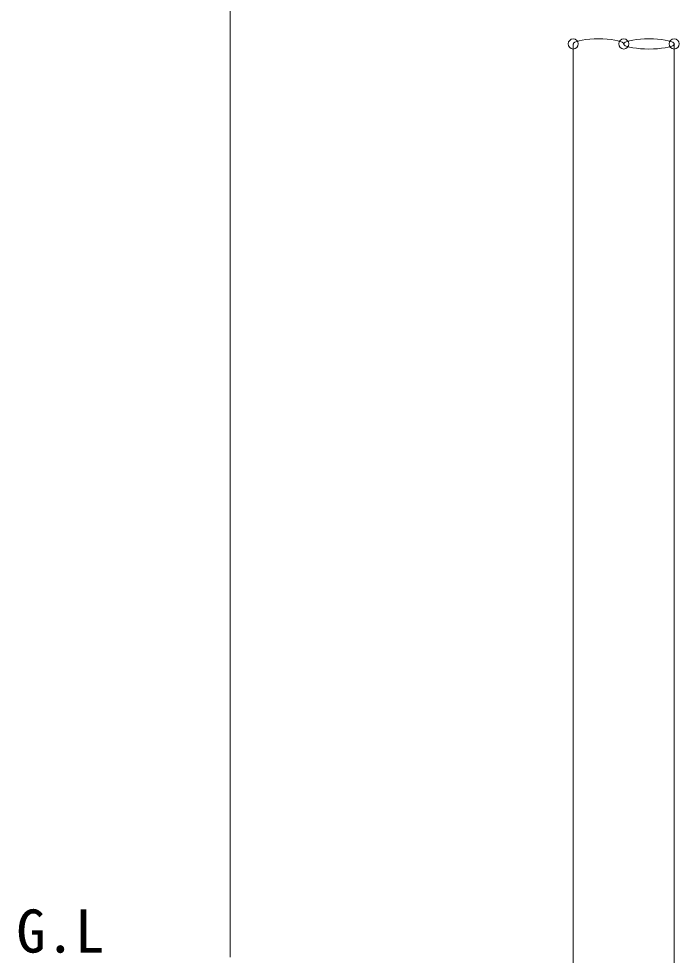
# Model space of a CAD drawing. Units: millimetres on the paper. Extents: x 11 to 285, y 10 to 197.
# Drawn here: x 195.12 to 227.84, y 81.62 to 128.02 of the extents above; entities that cross this region are included whole.
import ezdxf
from ezdxf.enums import TextEntityAlignment as Align

# ---------------------------------------------------------------- set-up
doc = ezdxf.new("R2010")
doc.units = ezdxf.units.MM
doc.header["$PDMODE"] = 32
doc.header["$PDSIZE"] = 0.5
doc.layers.add('寸法', color=1, linetype='Continuous', lineweight=13)
doc.layers.add('本体', color=7, linetype='Continuous', lineweight=13)
doc.styles.add('ＭＳ ゴシック', font='')
doc.styles.get('ＭＳ ゴシック').set_extended_font_data('MS Gothic')

msp = doc.modelspace()

# ---------------------------------------------------------------- linework, layer by layer
at = {"layer": '寸法'}
msp.add_line((205.59, 81.517), (205.59, 179.517), dxfattribs=at)
at = {"layer": '本体'}
for p, q in [((222.609, 126.811), (222.59, 126.767)), ((222.59, 126.767), (222.59, 46.517)), ((222.666, 126.853), (222.609, 126.811)), ((222.758, 126.892), (222.666, 126.853)), ((222.883, 126.928), (222.758, 126.892)), ((223.037, 126.959), (222.883, 126.928)), ((223.215, 126.984), (223.037, 126.959)), ((223.413, 127.002), (223.215, 126.984)), ((223.623, 127.013), (223.413, 127.002)), ((223.84, 127.017), (223.623, 127.013)), ((224.057, 127.013), (223.84, 127.017)), ((224.268, 127.002), (224.057, 127.013)), ((224.465, 126.984), (224.268, 127.002)), ((224.644, 126.959), (224.465, 126.984)), ((224.798, 126.928), (224.644, 126.959)), ((224.923, 126.892), (224.798, 126.928)), ((225.015, 126.853), (224.923, 126.892)), ((225.071, 126.811), (225.015, 126.853)), ((225.09, 126.767), (225.071, 126.811)), ((225.109, 126.811), (225.09, 126.767)), ((225.109, 126.724), (225.09, 126.767)), ((225.166, 126.853), (225.109, 126.811)), ((225.166, 126.682), (225.109, 126.724)), ((225.258, 126.892), (225.166, 126.853)), ((225.258, 126.642), (225.166, 126.682)), ((225.383, 126.928), (225.258, 126.892)), ((225.537, 126.959), (225.383, 126.928)), ((225.715, 126.984), (225.537, 126.959)), ((225.913, 127.002), (225.715, 126.984)), ((226.123, 127.013), (225.913, 127.002)), ((226.34, 127.017), (226.123, 127.013)), ((226.557, 127.013), (226.34, 127.017)), ((226.768, 127.002), (226.557, 127.013)), ((226.965, 126.984), (226.768, 127.002)), ((227.144, 126.959), (226.965, 126.984)), ((227.298, 126.928), (227.144, 126.959)), ((227.423, 126.892), (227.298, 126.928)), ((227.515, 126.853), (227.423, 126.892)), ((227.515, 126.682), (227.423, 126.642)), ((227.571, 126.811), (227.515, 126.853)), ((227.571, 126.724), (227.515, 126.682)), ((227.59, 126.767), (227.571, 126.811)), ((227.59, 126.767), (227.571, 126.724)), ((227.59, 126.767), (227.59, 46.517)), ((225.383, 126.607), (225.258, 126.642)), ((225.537, 126.576), (225.383, 126.607)), ((225.715, 126.551), (225.537, 126.576)), ((225.913, 126.532), (225.715, 126.551)), ((226.123, 126.521), (225.913, 126.532)), ((226.34, 126.517), (226.123, 126.521)), ((226.557, 126.521), (226.34, 126.517)), ((226.768, 126.532), (226.557, 126.521)), ((226.965, 126.551), (226.768, 126.532)), ((227.144, 126.576), (226.965, 126.551)), ((227.298, 126.607), (227.144, 126.576)), ((227.423, 126.642), (227.298, 126.607))]:
    msp.add_line(p, q, dxfattribs=at)
for p in [(222.59, 126.767), (225.09, 126.767), (225.09, 126.767), (225.09, 126.767), (227.59, 126.767), (227.59, 126.767)]:
    msp.add_point(p, dxfattribs=at)

# ---------------------------------------------------------------- texts
at = {"layer": '寸法', "color": 3, "style": 'ＭＳ ゴシック'}
msp.add_text('G.L', height=2.136, dxfattribs=at).set_placement((195.004, 81.108), align=Align.BOTTOM_LEFT)

doc.saveas('drawing.dxf')
